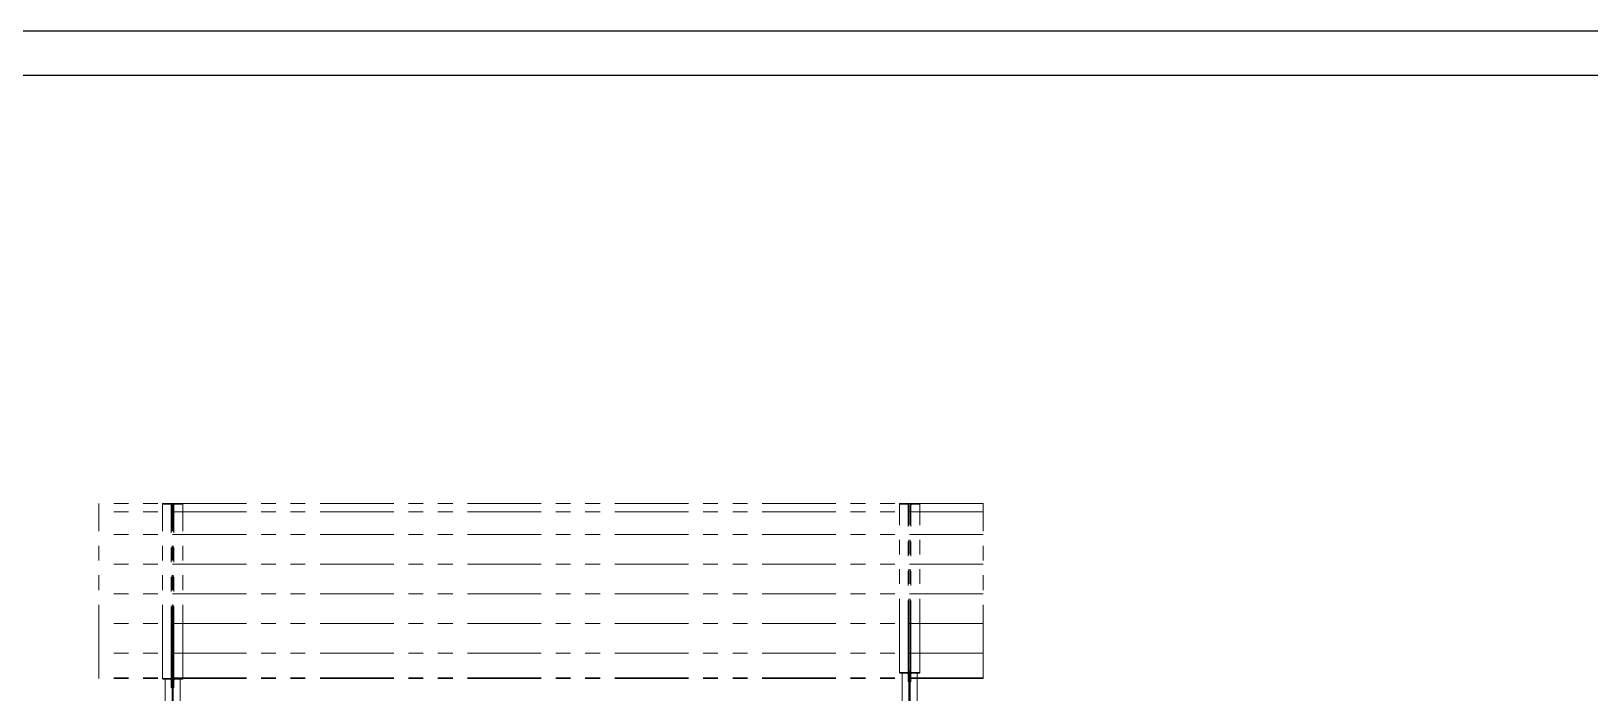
# Model space of a CAD drawing. Header units: inches. Extents: x 0 to 157513, y -28488 to 35640.
# Drawn here: x 6491 to 17066, y 31153 to 35640 of the extents above; entities that cross this region are included whole.
import ezdxf

# ---------------------------------------------------------------- set-up
doc = ezdxf.new("R2010")
doc.units = ezdxf.units.IN
doc.header["$LTSCALE"] = 400
doc.header["$MEASUREMENT"] = 0
doc.linetypes.add('0', pattern=[0])
doc.linetypes.add('PHANTOM', pattern=[2.5, 1.25, -0.25, 0.25, -0.25, 0.25, -0.25])
doc.layers.add('BF', color=8, linetype='PHANTOM')
doc.layers.add('BF STR', color=8, linetype='PHANTOM', lineweight=5)

# ---------------------------------------------------------------- blocks, each defined once
blk = doc.blocks.new('611bf4 strgaele')
at = {"layer": 'BF STR'}
for p, q in [((-272900, 45254, 139), (-272900, 46442, 139)), ((-266900, 46442, 139), (-272900, 46442, 139)), ((-272469, 45254, 139), (-272469, 46442, 139)), ((-272469, 46442), (-272469, 46442)), ((-272469, 46442), (-272404, 46442)), ((-272415, 46437), (-272464, 46437)), ((-272409, 45243, 139), (-272409, 46442, 139)), ((-272409, 46382), (-272409, 46431)), ((-272404, 45254, 139), (-272404, 46442, 139)), ((-272404, 46442, 139), (-272396, 46442, 139)), ((-272404, 46442), (-272404, 46377)), ((-272396, 45254, 139), (-272396, 46442, 139)), ((-272396, 46442), (-272396, 46377)), ((-272331, 46442), (-272396, 46442)), ((-272391, 45243, 139), (-272391, 46442, 139)), ((-272391, 46382), (-272391, 46431)), ((-272384, 46437), (-272335, 46437)), ((-272331, 45254, 139), (-272331, 46442, 139)), ((-272331, 46442), (-272331, 46442)), ((-267469, 45295, 139), (-267469, 46442, 139)), ((-267469, 46442), (-267469, 46442)), ((-267469, 46442), (-267404, 46442)), ((-267415, 46437), (-267464, 46437)), ((-267409, 45284, 139), (-267409, 46442, 139)), ((-267409, 46382), (-267409, 46431)), ((-267404, 45295, 139), (-267404, 46442, 139)), ((-267404, 46442), (-267404, 46377)), ((-267396, 45295, 139), (-267396, 46442, 139)), ((-267396, 46442), (-267396, 46377)), ((-267331, 46442), (-267396, 46442)), ((-267391, 45284, 139), (-267391, 46442, 139)), ((-267391, 46382), (-267391, 46431)), ((-267384, 46437), (-267335, 46437)), ((-267331, 45295, 139), (-267331, 46442, 139)), ((-267331, 46442), (-267331, 46442)), ((-266900, 45254, 139), (-266900, 46442, 139)), ((-266900, 46385, 139), (-272900, 46385, 139)), ((-272404, 46377), (-272404, 46377)), ((-272396, 46377), (-272395, 46377)), ((-267404, 46377), (-267404, 46377)), ((-267396, 46377), (-267395, 46377)), ((-266900, 46230, 139), (-272900, 46230, 139)), ((-266900, 46029, 139), (-272900, 46029, 139)), ((-266900, 45828, 139), (-272900, 45828, 139)), ((-266900, 45627, 139), (-272900, 45627, 139)), ((-266900, 45426, 139), (-272900, 45426, 139)), ((-272400, 45264, 139), (-272400, 45072, 139)), ((-267469, 45295), (-267469, 45295)), ((-267469, 45295), (-267404, 45295)), ((-267415, 45290), (-267464, 45290)), ((-267451, 45091, 139), (-267451, 45290, 139)), ((-267409, 45235), (-267409, 45284)), ((-267404, 45086, 139), (-267404, 45295, 139)), ((-267404, 45295), (-267404, 45230)), ((-267400, 45071, 139), (-267400, 45307, 139)), ((-267396, 45086, 139), (-267396, 45295, 139)), ((-267396, 45295), (-267396, 45230)), ((-267331, 45295), (-267396, 45295)), ((-267391, 45235), (-267391, 45284)), ((-267384, 45290), (-267335, 45290)), ((-267349, 45091, 139), (-267349, 45290, 139)), ((-267331, 45295), (-267331, 45295)), ((-266900, 45259, 139), (-272900, 45259, 139)), ((-266900, 45254, 139), (-272900, 45254, 139)), ((-272469, 45254), (-272469, 45254)), ((-272469, 45254), (-272404, 45254)), ((-272415, 45249), (-272464, 45249)), ((-272451, 45091, 139), (-272451, 45249, 139)), ((-272409, 45194), (-272409, 45243)), ((-272404, 45086, 139), (-272404, 45254, 139)), ((-272404, 45254, 139), (-272396, 45254, 139)), ((-272404, 45254), (-272404, 45189)), ((-272404, 45189), (-272404, 45189)), ((-272396, 45086, 139), (-272396, 45254, 139)), ((-272396, 45254), (-272396, 45189)), ((-272331, 45254), (-272396, 45254)), ((-272396, 45189), (-272395, 45189)), ((-272391, 45194), (-272391, 45243)), ((-272384, 45249), (-272335, 45249)), ((-272349, 45091, 139), (-272349, 45249, 139)), ((-272331, 45254), (-272331, 45254)), ((-267404, 45230), (-267404, 45230)), ((-267396, 45230), (-267395, 45230))]:
    blk.add_line(p, q, dxfattribs=at)
for centre, radius, start, end in [((-272464, 46442), 4.5, 180, 270), ((-272415, 46431), 6.5, 0, 90), ((-272384, 46431), 6.5, 90, 180), ((-272335, 46442), 4.5, 270, 0), ((-267464, 46442), 4.5, 180, 270), ((-267415, 46431), 6.5, 0, 90), ((-267384, 46431), 6.5, 90, 180), ((-267335, 46442), 4.5, 270, 0), ((-272404, 46382), 4.5, 180, 270), ((-272395, 46382), 4.5, 270, 0), ((-267404, 46382), 4.5, 180, 270), ((-267395, 46382), 4.5, 270, 0), ((-267464, 45295), 4.5, 180, 270), ((-267415, 45284), 6.5, 0, 90), ((-267384, 45284), 6.5, 90, 180), ((-267335, 45295), 4.5, 270, 0), ((-272464, 45254), 4.5, 180, 270), ((-272415, 45243), 6.5, 0, 90), ((-272404, 45194), 4.5, 180, 270), ((-272395, 45194), 4.5, 270, 0), ((-272384, 45243), 6.5, 90, 180), ((-272335, 45254), 4.5, 270, 0), ((-267404, 45235), 4.5, 180, 270), ((-267395, 45235), 4.5, 270, 0)]:
    blk.add_arc(centre, radius, start, end, dxfattribs=at)
blk = doc.blocks.new('A1 title blck promac')
at = {"color": 4, "linetype": '0'}
blk.add_lwpolyline([(2099534, -476612), (2149994, -476612), (2149994, -440972), (2099534, -440972)], close=True, dxfattribs=at)
blk.add_lwpolyline([(2100785, -476312), (2149694, -476312), (2149694, -441272), (2099834, -441272), (2099834, -470228)], dxfattribs=at)

msp = doc.modelspace()

# ---------------------------------------------------------------- block references
msp.add_blockref('A1 title blck promac', (-2099534.2, 476612.3))
at = {"layer": 'BF'}
msp.add_blockref('611bf4 strgaele', (279850.7, -14004.3, 169.4), dxfattribs=at)

doc.saveas('drawing.dxf')
